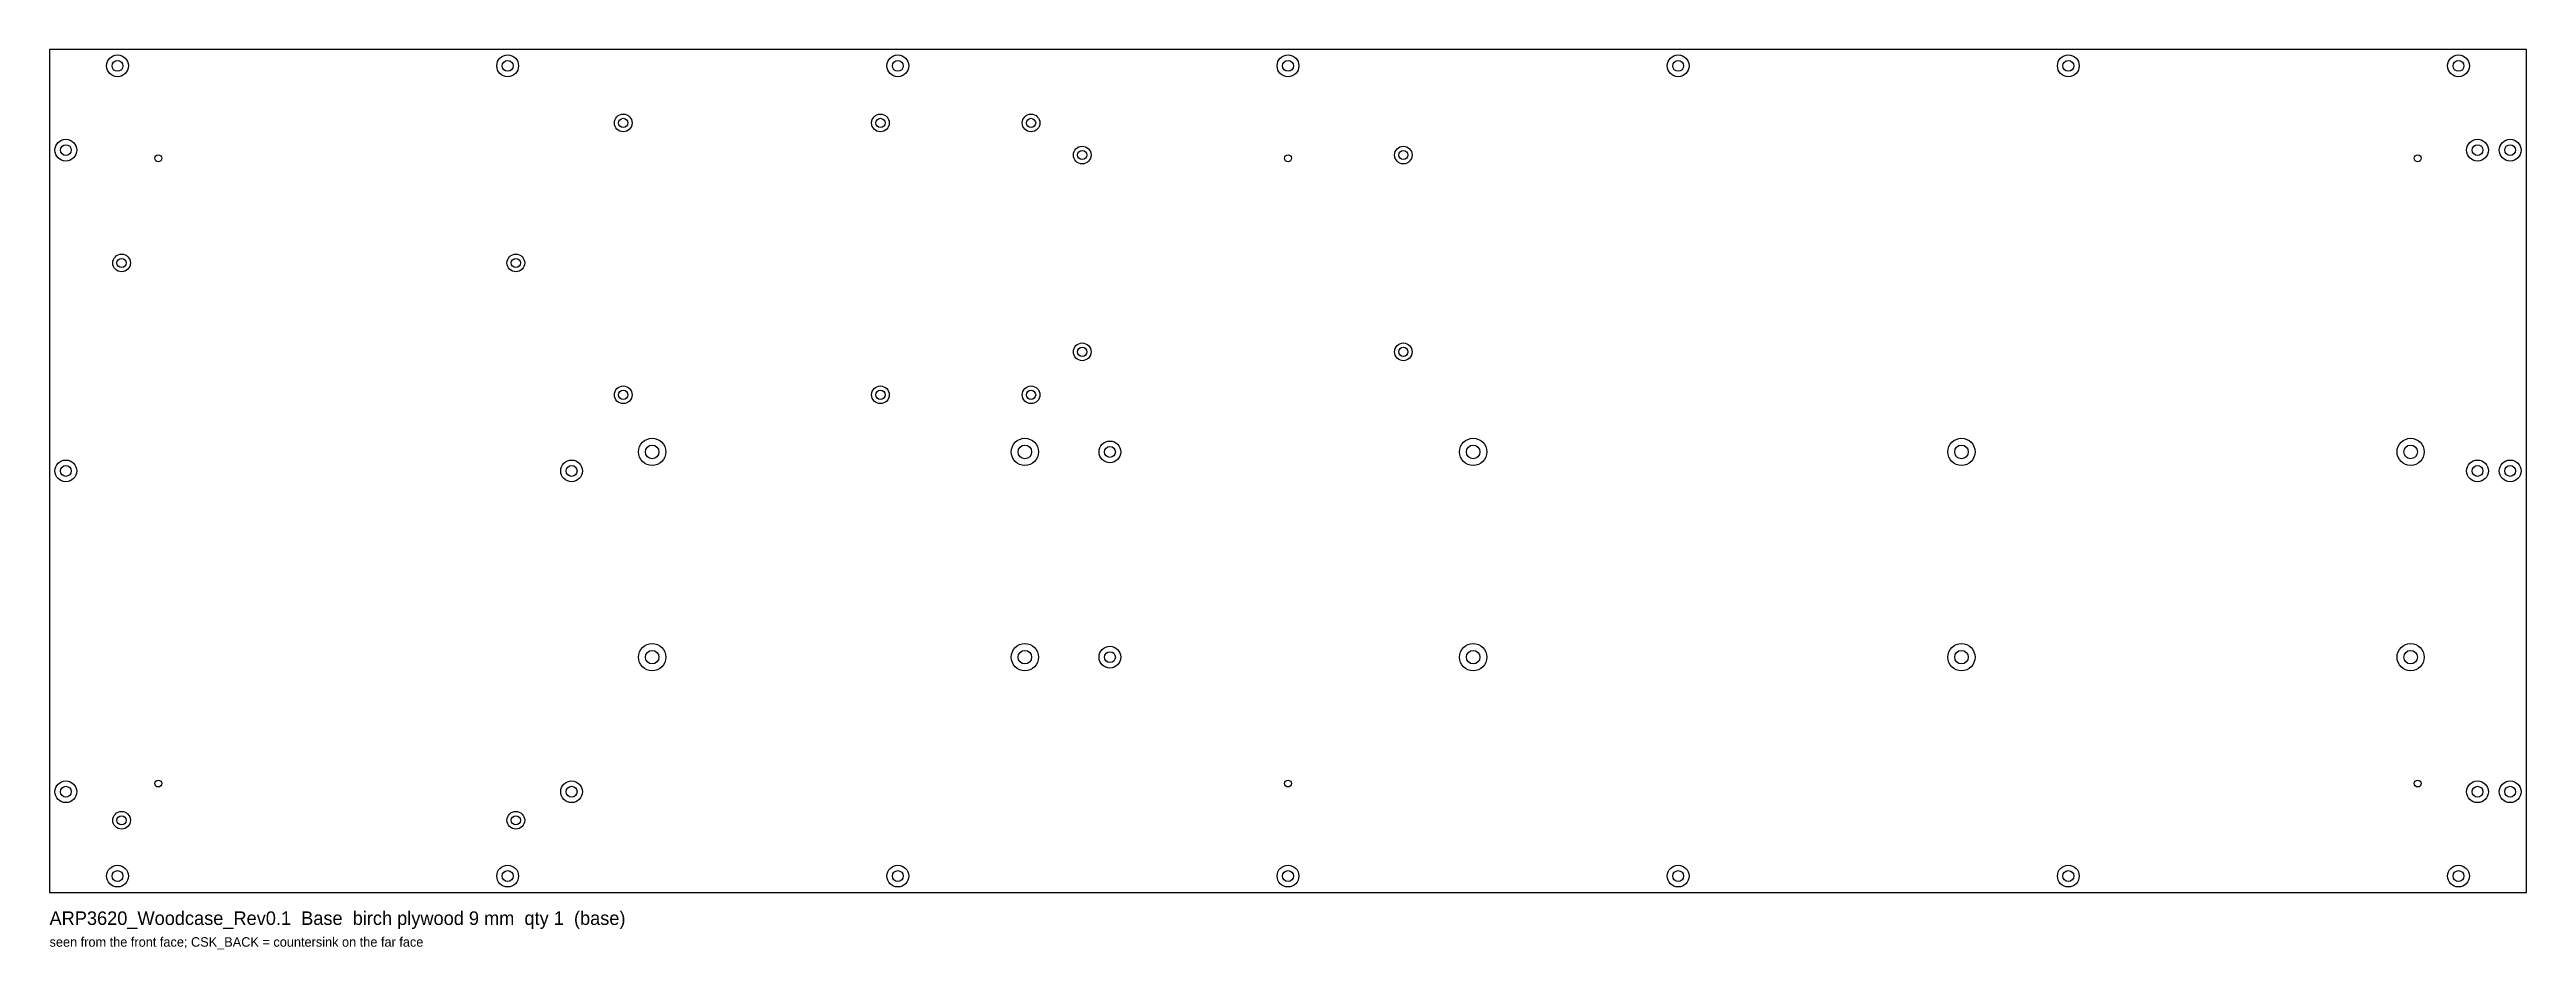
# Model space of a CAD drawing. Header units: millimetres. Extents: x 0 to 911, y -21 to 310.
import ezdxf

# ---------------------------------------------------------------- set-up
doc = ezdxf.new("R2010")
doc.units = ezdxf.units.MM
for name, color, linetype in [('CSK_BACK', 6, 'CONTINUOUS'), ('DRILL', 5, 'CONTINUOUS'), ('NOTE', 8, 'CONTINUOUS'), ('OUTLINE', 7, 'CONTINUOUS'), ('PILOT', 4, 'CONTINUOUS')]:
    doc.layers.add(name, color=color, linetype=linetype)

msp = doc.modelspace()

# ---------------------------------------------------------------- linework, layer by layer
at = {"layer": 'CSK_BACK'}
for centre, radius in [((25, 304), 4), ((168.5, 304), 4), ((312, 304), 4), ((455.5, 304), 4), ((599, 304), 4), ((742.5, 304), 4), ((886, 304), 4), ((211, 283), 3.25), ((305.6, 283), 3.25), ((361, 283), 3.25), ((6, 273), 4), ((379.81, 271.2), 3.25), ((497.92, 271.2), 3.25), ((893, 273), 4), ((905, 273), 4), ((26.5, 231.5), 3.25), ((171.5, 231.5), 3.25), ((379.81, 198.81), 3.25), ((497.92, 198.81), 3.25), ((211, 183), 3.25), ((305.6, 183), 3.25), ((361, 183), 3.25), ((221.65, 162), 5), ((358.72, 162), 5), ((390, 162), 4), ((523.61, 162), 5), ((703.2, 162), 5), ((868.4, 162), 5), ((6, 155), 4), ((192, 155), 4), ((893, 155), 4), ((905, 155), 4), ((221.65, 86.5), 5), ((358.72, 86.5), 5), ((523.61, 86.5), 5), ((703.2, 86.5), 5), ((868.4, 86.5), 5), ((390, 86.5), 4), ((6, 37), 4), ((192, 37), 4), ((893, 37), 4), ((905, 37), 4), ((26.5, 26.5), 3.25), ((171.5, 26.5), 3.25), ((25, 6), 4), ((168.5, 6), 4), ((312, 6), 4), ((455.5, 6), 4), ((599, 6), 4), ((742.5, 6), 4), ((886, 6), 4)]:
    msp.add_circle(centre, radius, dxfattribs=at)
at = {"layer": 'DRILL'}
for centre, radius in [((25, 304), 2), ((168.5, 304), 2), ((312, 304), 2), ((455.5, 304), 2), ((599, 304), 2), ((742.5, 304), 2), ((886, 304), 2), ((211, 283), 1.7), ((305.6, 283), 1.7), ((361, 283), 1.7), ((6, 273), 2), ((893, 273), 2), ((905, 273), 2), ((379.81, 271.2), 1.7), ((497.92, 271.2), 1.7), ((26.5, 231.5), 1.7), ((171.5, 231.5), 1.7), ((379.81, 198.81), 1.7), ((497.92, 198.81), 1.7), ((211, 183), 1.7), ((305.6, 183), 1.7), ((361, 183), 1.7), ((221.65, 162), 2.5), ((358.72, 162), 2.5), ((390, 162), 2), ((523.61, 162), 2.5), ((703.2, 162), 2.5), ((868.4, 162), 2.5), ((6, 155), 2), ((192, 155), 2), ((893, 155), 2), ((905, 155), 2), ((221.65, 86.5), 2.5), ((358.72, 86.5), 2.5), ((390, 86.5), 2), ((523.61, 86.5), 2.5), ((703.2, 86.5), 2.5), ((868.4, 86.5), 2.5), ((6, 37), 2), ((192, 37), 2), ((893, 37), 2), ((905, 37), 2), ((26.5, 26.5), 1.7), ((171.5, 26.5), 1.7), ((25, 6), 2), ((168.5, 6), 2), ((312, 6), 2), ((455.5, 6), 2), ((599, 6), 2), ((742.5, 6), 2), ((886, 6), 2)]:
    msp.add_circle(centre, radius, dxfattribs=at)
at = {"layer": 'OUTLINE'}
for p, q in [((911, 310), (0, 310)), ((0, 310), (0, 0)), ((911, 0), (911, 310)), ((0, 0), (911, 0))]:
    msp.add_line(p, q, dxfattribs=at)
at = {"layer": 'PILOT'}
for centre in [(40, 270), (455.5, 270), (871, 270), (40, 40), (455.5, 40), (871, 40)]:
    msp.add_circle(centre, 1.25, dxfattribs=at)

# ---------------------------------------------------------------- texts
at = {"layer": 'NOTE'}
for s, height, p in [('ARP3620_Woodcase_Rev0.1  Base  birch plywood 9 mm  qty 1  (base)', 5, (0, -12)), ('seen from the front face; CSK_BACK = countersink on the far face', 3.5, (0, -20))]:
    msp.add_text(s, height=height, dxfattribs=at).set_placement(p)

doc.saveas('drawing.dxf')
